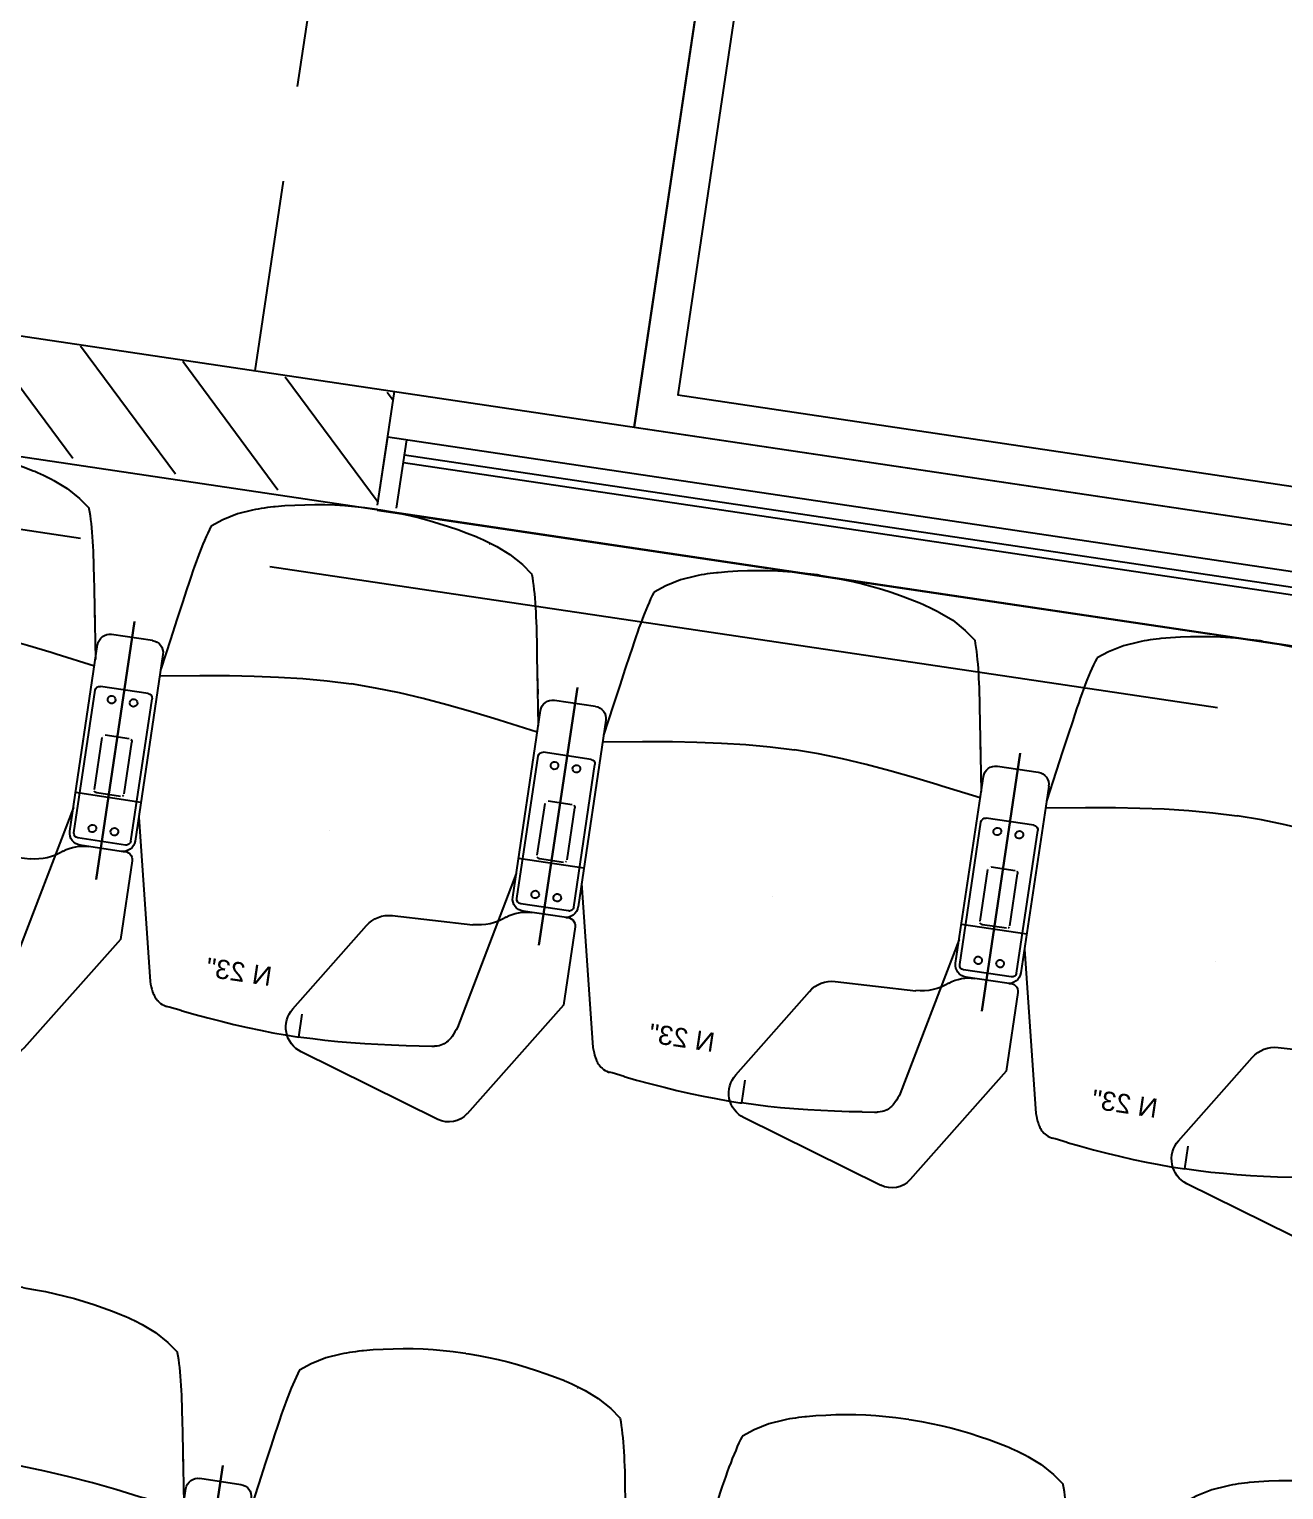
# Model space of a CAD drawing. Header units: millimetres. Extents: x 338 to 506, y 179 to 335.
# Drawn here: x 398.553 to 400.189, y 250.298 to 252.203 of the extents above; entities that cross this region are included whole.
import ezdxf

# ---------------------------------------------------------------- set-up
doc = ezdxf.new("R2010")
doc.units = ezdxf.units.MM
for name, pattern in [('CENTER', [2, 1.25, -0.25, 0.25, -0.25]), ('DASHED2', [0.375, 0.25, -0.125]), ('HIDDEN', [0.375, 0.25, -0.125])]:
    doc.linetypes.add(name, pattern=pattern)
for name, color, linetype in [('EJES_DE_COLUMNA', 255, 'DASHED2'), ('MUROS', 32, 'Continuous'), ('NOVA_PLUS_21__', 6, 'Continuous'), ('NOVA_PLUS_22__', 162, 'Continuous'), ('REJAS', 151, 'Continuous'), ('ZAPATA', 5, 'Continuous')]:
    doc.layers.add(name, color=color, linetype=linetype)
doc.styles.get("Standard").update_dxf_attribs({"font": 'ARIALUNI.ttf'})

# ---------------------------------------------------------------- blocks, each defined once
blk = doc.blocks.new('ESCALERA-EMER')
at = {"layer": 'MUROS'}
blk.add_line((-2.6, 6.68), (0, 6.68), dxfattribs=at)
for points in [[(0, 2.43), (0, 6.68), (-2.6, 6.68), (-2.6, 2.43)], [(-0.05, 2.43), (-0.05, 6.63), (-2.55, 6.63), (-2.55, 2.43)]]:
    blk.add_lwpolyline(points, dxfattribs=at)
blk = doc.blocks.new('*X92')
at = {"color": 0}
for p, q in [((2962.8247, 1977.8915), (2962.7272, 1977.7941)), ((2962.8734, 1977.8056), (2962.7265, 1977.6586)), ((2962.8732, 1977.6707), (2962.7257, 1977.5231)), ((2962.873, 1977.5357), (2962.7288, 1977.3915)), ((2962.8728, 1977.4008), (2962.8635, 1977.3915))]:
    blk.add_line(p, q, dxfattribs=at)
blk = doc.blocks.new('ZAPATA')
at = {"layer": 'ZAPATA', "linetype": 'Continuous'}
for p, q in [((-31.5, 0), (31.5, 0)), ((-37.5, -194), (-37.5, -6)), ((37.5, -194), (37.5, -6)), ((-19.8, -134.2), (-19.8, -65.8)), ((15.8, -61.8), (-15.8, -61.8)), ((19.8, -65.8), (19.8, -134.2)), ((-15.8, -138.2), (15.8, -138.2)), ((-31.5, -200), (31.5, -200))]:
    blk.add_line(p, q, dxfattribs=at)
at = {"layer": 'ZAPATA', "linetype": 'Continuous', "const_width": 0.15, "flags": 128}
for points in [[(-15.8, -61.8), (-17.2, -62), (-18.2, -62.6)], [(18.2, -62.6), (17, -62), (15.8, -61.8)], [(19.2, -63.7), (19.6, -64.5), (19.8, -65.8)], [(-19.2, -136.3), (-19.7, -135.1), (-19.8, -134.2)], [(-18.2, -137.4), (-17, -138), (-15.8, -138.2)], [(19.8, -134.2), (19.6, -135.5), (19.2, -136.3)]]:
    blk.add_lwpolyline(points, dxfattribs=at)
at = {"layer": 'ZAPATA', "linetype": 'Continuous'}
for centre, radius, start, end in [((-31.5, -6), 6, 90, 180), ((31.5, -6), 6, 0, 90), ((-14.5, -15), 5, 1.1673, 358.8327), ((14.5, -15), 5, 181.1673, 178.8327), ((-15.8, -65.8), 4, 147.7923, 180), ((-15.8, -65.8), 4, 125.9209, 147.7923), ((-15.8, -134.2), 4, 212.2077, 234.0791), ((15.8, -134.2), 4, 270, 305.9209), ((15.8, -134.2), 4, 305.9209, 327.8595), ((-14.5, -185), 5, 1.1673, 358.8327), ((14.5, -185), 5, 181.1673, 178.8327), ((-31.5, -194), 6, 180, 270), ((31.5, -194), 6, 270, 0)]:
    blk.add_arc(centre, radius, start, end, dxfattribs=at)
blk = doc.blocks.new('BRAZO_FORMALITE')
at = {"layer": 'NOVA_PLUS_21__', "color": 0}
for p, q in [((0, 0.2318), (0, -0.1085)), ((0.027, 0.2109), (-0.027, 0.2109)), ((-0.0431, 0.1948), (-0.0431, -0.0515)), ((0.0431, -0.0515), (0.0431, 0.1948)), ((0.0431, 0), (-0.0431, 0)), ((-0.027, -0.0675), (0.027, -0.0675))]:
    blk.add_line(p, q, dxfattribs=at)
for centre, start, end in [((-0.027, 0.1948), 90, 180), ((0.027, 0.1948), 0, 90), ((-0.027, -0.0515), 180, 270), ((0.027, -0.0515), 270, 0)]:
    blk.add_arc(centre, 0.016, start, end, dxfattribs=at)
at = {"xscale": 0.0009999999310821, "yscale": 0.0009999999310821, "zscale": 0.0009999999310821}
blk.add_blockref('ZAPATA', (0, 0.1415), dxfattribs=at)
blk = doc.blocks.new('BRAZO_CON_MESA')
at = {"layer": 'NOVA_PLUS_21__', "color": 0}
for p, q in [((0, -0.1085), (0, 0.2318)), ((0.027, 0.2109), (-0.027, 0.2109)), ((-0.0431, 0.1948), (-0.0431, -0.0515)), ((0.0431, -0.0515), (0.0431, 0.1948)), ((0.0431, 0), (-0.0431, 0)), ((-0.027, -0.0675), (0.027, -0.0675))]:
    blk.add_line(p, q, dxfattribs=at)
at = {"layer": 'NOVA_PLUS_21__', "color": 254}
for p, q in [((-0.0431, -0.0775), (-0.0431, -0.1812)), ((0.1949, -0.0983), (0.0891, -0.0946)), ((0.3054, -0.2379), (0.2263, -0.116)), ((-0.0431, -0.1812), (0.0603, -0.3396)), ((0.097, -0.3526), (0.2863, -0.2918))]:
    blk.add_line(p, q, dxfattribs=at)
at = {"layer": 'NOVA_PLUS_21__', "color": 0}
for centre, start, end in [((-0.027, 0.1948), 90, 180), ((0.027, 0.1948), 0, 90), ((-0.027, -0.0515), 180, 270), ((0.027, -0.0515), 270, 0)]:
    blk.add_arc(centre, 0.016, start, end, dxfattribs=at)
at = {"layer": 'NOVA_PLUS_21__', "color": 254}
for centre, radius, start, end in [((-0.0322, -0.0779), 0.0109, 75.3445, 178.2176), ((0.0156, -0.1206), 0.0531, 52.718, 90), ((0.0916, -0.0273), 0.0673, 229.3525, 267.8373), ((0.1935, -0.1373), 0.0391, 33, 88), ((0.2752, -0.2575), 0.036, 288, 33), ((0.0871, -0.3221), 0.032, 213, 288)]:
    blk.add_arc(centre, radius, start, end, dxfattribs=at)
at = {"xscale": 0.0009999999310821, "yscale": 0.0009999999310821, "zscale": 0.0009999999310821}
blk.add_blockref('ZAPATA', (0, 0.1415), dxfattribs=at)
blk = doc.blocks.new('*U15')
at = {"layer": 'NOVA_PLUS_22__', "color": 1}
blk.add_text('N 23"', height=0.025, dxfattribs=at).set_placement((0.0468, 0.0602))
blk = doc.blocks.new('SILLA_NOVA_CON_MESA_23')
at = {"layer": 'NOVA_PLUS_22__', "color": 1}
for p, q in [((-0.0947, 0.6878), (-0.1075, 0.6854)), ((-0.0818, 0.6899), (-0.0947, 0.6878)), ((-0.0689, 0.6917), (-0.0818, 0.6899)), ((-0.0559, 0.6932), (-0.0689, 0.6917)), ((-0.0429, 0.6943), (-0.0559, 0.6932)), ((-0.0299, 0.6952), (-0.0429, 0.6943)), ((-0.0168, 0.6957), (-0.0299, 0.6952)), ((-0.0038, 0.696), (-0.0168, 0.6957)), ((0, 0.696), (-0.0038, 0.696)), ((0, 0.696), (0.0038, 0.696)), ((0.0038, 0.696), (0.0168, 0.6957)), ((0.0168, 0.6957), (0.0299, 0.6952)), ((0.0299, 0.6952), (0.0429, 0.6943)), ((0.0429, 0.6943), (0.0559, 0.6932)), ((0.0559, 0.6932), (0.0689, 0.6917)), ((0.0689, 0.6917), (0.0818, 0.6899)), ((0.0818, 0.6899), (0.0947, 0.6878)), ((0.0947, 0.6878), (0.1075, 0.6854)), ((-0.161, 0.6711), (-0.1796, 0.6635)), ((-0.1575, 0.6724), (-0.161, 0.6711)), ((-0.1539, 0.6737), (-0.1575, 0.6724)), ((-0.1502, 0.6749), (-0.1539, 0.6737)), ((-0.1511, 0.6727), (-0.151, 0.6727)), ((-0.1464, 0.6761), (-0.1502, 0.6749)), ((-0.1425, 0.6772), (-0.1464, 0.6761)), ((-0.1385, 0.6783), (-0.1425, 0.6772)), ((-0.1346, 0.6794), (-0.1385, 0.6783)), ((-0.1325, 0.6799), (-0.1346, 0.6794)), ((-0.1203, 0.6828), (-0.1324, 0.6799)), ((-0.1075, 0.6854), (-0.1203, 0.6828)), ((0.1075, 0.6854), (0.1203, 0.6828)), ((0.1203, 0.6828), (0.1324, 0.6799)), ((0.1325, 0.6799), (0.1346, 0.6794)), ((0.1346, 0.6794), (0.1385, 0.6783)), ((0.1385, 0.6783), (0.1425, 0.6772)), ((0.1425, 0.6772), (0.1464, 0.6761)), ((0.1464, 0.6761), (0.1502, 0.6749)), ((0.1502, 0.6749), (0.1539, 0.6737)), ((0.1539, 0.6737), (0.1575, 0.6724)), ((0.1575, 0.6724), (0.161, 0.6711)), ((0.161, 0.6711), (0.1796, 0.6635)), ((-0.1976, 0.6529), (-0.2113, 0.6426)), ((-0.1796, 0.6635), (-0.1976, 0.6529)), ((0.1796, 0.6635), (0.1976, 0.6529)), ((0.1976, 0.6529), (0.2113, 0.6426)), ((-0.2145, 0.633), (-0.2159, 0.628)), ((-0.213, 0.6377), (-0.2145, 0.633)), ((-0.2116, 0.6419), (-0.213, 0.6377)), ((-0.2113, 0.6426), (-0.2116, 0.6419)), ((0.2113, 0.6426), (0.2116, 0.6419)), ((0.2116, 0.6419), (0.213, 0.6377)), ((0.213, 0.6377), (0.2145, 0.633)), ((0.2145, 0.633), (0.2159, 0.628)), ((-0.2201, 0.6119), (-0.2214, 0.606)), ((-0.2187, 0.6175), (-0.2201, 0.6119)), ((-0.2173, 0.6229), (-0.2187, 0.6175)), ((-0.2159, 0.628), (-0.2173, 0.6229)), ((0.2159, 0.628), (0.2173, 0.6229)), ((0.2173, 0.6229), (0.2187, 0.6175)), ((0.2187, 0.6175), (0.2201, 0.6119)), ((0.2201, 0.6119), (0.2214, 0.606)), ((-0.224, 0.5935), (-0.2252, 0.5877)), ((-0.2227, 0.5999), (-0.224, 0.5935)), ((-0.2214, 0.606), (-0.2227, 0.5999)), ((0.2214, 0.606), (0.2227, 0.5999)), ((0.2227, 0.5999), (0.224, 0.5935)), ((0.224, 0.5935), (0.2252, 0.5877)), ((-0.2277, 0.5743), (-0.2291, 0.566)), ((-0.2264, 0.5814), (-0.2277, 0.5743)), ((-0.2252, 0.5877), (-0.2264, 0.5814)), ((0.2252, 0.5877), (0.2264, 0.5814)), ((0.2264, 0.5814), (0.2277, 0.5743)), ((0.2277, 0.5743), (0.2291, 0.566)), ((-0.2309, 0.5555), (-0.2338, 0.5383)), ((-0.2291, 0.566), (-0.2309, 0.5555)), ((0.2291, 0.566), (0.2309, 0.5555)), ((0.2309, 0.5555), (0.2338, 0.5383)), ((-0.2338, 0.5383), (-0.2377, 0.5154)), ((0.2338, 0.5383), (0.2377, 0.5154)), ((-0.2375, 0.5169), (-0.249, 0.4481)), ((-0.2377, 0.5154), (-0.2422, 0.4885)), ((0.2377, 0.5154), (0.2422, 0.4885)), ((0.2422, 0.4885), (0.249, 0.4481)), ((-0.1272, 0.4572), (-0.0955, 0.4607)), ((-0.0955, 0.4607), (-0.0637, 0.4634)), ((-0.0637, 0.4634), (-0.0319, 0.4652)), ((-0.0319, 0.4652), (0, 0.4658)), ((0.0319, 0.4652), (0, 0.4658)), ((0.0637, 0.4634), (0.0319, 0.4652)), ((0.0955, 0.4607), (0.0637, 0.4634)), ((0.1272, 0.4572), (0.0955, 0.4607)), ((-0.249, 0.4395), (-0.1974, 0.4474)), ((-0.1974, 0.4474), (-0.1904, 0.4485)), ((-0.1904, 0.4485), (-0.1589, 0.4531)), ((-0.1589, 0.4531), (-0.1272, 0.4572)), ((0.1589, 0.4531), (0.1272, 0.4572)), ((0.1904, 0.4485), (0.1589, 0.4531)), ((0.1974, 0.4474), (0.1904, 0.4485)), ((0.249, 0.4395), (0.1974, 0.4474)), ((-0.2552, 0.4112), (-0.2552, 0.4112)), ((0, 0.273), (0, 0.273)), ((-0.249, 0.2529), (-0.2027, 0.0429)), ((0.249, 0.253), (0.2027, 0.0429)), ((-0.2027, 0.0429), (-0.2015, 0.0396)), ((-0.2015, 0.0396), (-0.2003, 0.0365)), ((0.2015, 0.0396), (0.2003, 0.0365)), ((0.2027, 0.0429), (0.2015, 0.0396)), ((-0.2003, 0.0365), (-0.1991, 0.0335)), ((-0.1991, 0.0335), (-0.1975, 0.0302)), ((-0.1975, 0.0302), (-0.1965, 0.0283)), ((-0.1965, 0.0283), (-0.1956, 0.0269)), ((-0.1956, 0.0269), (-0.1948, 0.0256)), ((-0.1948, 0.0256), (-0.1938, 0.0243)), ((-0.1938, 0.0243), (-0.1928, 0.023)), ((-0.1928, 0.023), (-0.1916, 0.0218)), ((-0.1916, 0.0218), (-0.1903, 0.0205)), ((-0.1903, 0.0205), (-0.1887, 0.0192)), ((-0.1887, 0.0192), (-0.1869, 0.018)), ((0, 0), (0, 0.0301)), ((0, 0), (0, 0.0301)), ((0.1887, 0.0192), (0.1869, 0.018)), ((0.1903, 0.0205), (0.1887, 0.0192)), ((0.1916, 0.0218), (0.1903, 0.0205)), ((0.1928, 0.023), (0.1916, 0.0218)), ((0.1938, 0.0243), (0.1928, 0.023)), ((0.1948, 0.0256), (0.1938, 0.0243)), ((0.1956, 0.0269), (0.1948, 0.0256)), ((0.1965, 0.0283), (0.1956, 0.0269)), ((0.1975, 0.0302), (0.1965, 0.0283)), ((0.1991, 0.0335), (0.1975, 0.0302)), ((0.2003, 0.0365), (0.1991, 0.0335)), ((-0.1869, 0.018), (-0.1849, 0.0168)), ((-0.1849, 0.0168), (-0.1827, 0.0158)), ((-0.1827, 0.0158), (-0.1803, 0.015)), ((-0.1803, 0.015), (-0.1778, 0.0144)), ((-0.1778, 0.0144), (-0.1766, 0.0142)), ((-0.1731, 0.0138), (-0.1766, 0.0142)), ((-0.1766, 0.0142), (-0.1766, 0.0142)), ((-0.1569, 0.0116), (-0.1731, 0.0138)), ((-0.1569, 0.0115), (-0.1402, 0.0094)), ((-0.1402, 0.0094), (-0.1212, 0.0072)), ((-0.1212, 0.0072), (-0.1034, 0.0054)), ((-0.1034, 0.0054), (-0.0864, 0.0038)), ((-0.0864, 0.0038), (-0.0683, 0.0024)), ((-0.0683, 0.0024), (-0.051, 0.0014)), ((-0.051, 0.0014), (-0.0343, 0.0006)), ((-0.0343, 0.0006), (-0.0183, 0.0002)), ((-0.0183, 0.0002), (-0.0027, 0)), ((-0.0027, 0), (0, 0)), ((0.0027, 0), (0, 0)), ((0.0183, 0.0002), (0.0027, 0)), ((0.0343, 0.0006), (0.0183, 0.0002)), ((0.051, 0.0014), (0.0343, 0.0006)), ((0.0683, 0.0024), (0.051, 0.0014)), ((0.0864, 0.0038), (0.0683, 0.0024)), ((0.1034, 0.0054), (0.0864, 0.0038)), ((0.1212, 0.0072), (0.1034, 0.0054)), ((0.1402, 0.0094), (0.1212, 0.0072)), ((0.1569, 0.0115), (0.1402, 0.0094)), ((0.1569, 0.0116), (0.1731, 0.0138)), ((0.1731, 0.0138), (0.1766, 0.0142)), ((0.1778, 0.0144), (0.1766, 0.0142)), ((0.1766, 0.0142), (0.1766, 0.0142)), ((0.1803, 0.015), (0.1778, 0.0144)), ((0.1827, 0.0158), (0.1803, 0.015)), ((0.1849, 0.0168), (0.1827, 0.0158)), ((0.1869, 0.018), (0.1849, 0.0168))]:
    blk.add_line(p, q, dxfattribs=at)
for name, p in [('BRAZO_CON_MESA', (-0.2921, 0.273)), ('BRAZO_FORMALITE', (0.2921, 0.273)), ('*U15', (0, 0))]:
    blk.add_blockref(name, p)
blk = doc.blocks.new('SALON_MULTIPLE')
at = {"layer": 'MUROS'}
blk.add_line((2962.8749, 1979.8844), (2962.8749, 1974.9796), dxfattribs=at)
at = {"layer": 'REJAS', "color": 30}
for p, q in [((2962.71858, 1974.97942), (2962.71858, 1979.88422)), ((2962.7249, 1977.39153), (2962.8749, 1977.39153))]:
    blk.add_line(p, q, dxfattribs=at)
at = {"layer": 'REJAS', "color": 152}
blk.add_line((2962.71858, 1977.39135), (2962.71858, 1974.71135), dxfattribs=at)
at = {"layer": 'REJAS', "color": 18}
for p, q in [((2962.7249, 1977.39153), (2962.8149, 1977.39153)), ((2962.8149, 1974.71153), (2962.8149, 1977.39153)), ((2962.7249, 1977.36653), (2962.8149, 1977.36653)), ((2962.7849, 1977.36653), (2962.7849, 1974.73653)), ((2962.7949, 1977.36653), (2962.7949, 1974.73653))]:
    blk.add_line(p, q, dxfattribs=at)
at = {"xscale": -1.000002162051302, "yscale": 1.000002162051302, "zscale": 1.000002162051302, "rotation": 270}
for p in [(2962.02339, 1977.97509), (2960.95101, 1977.69892), (2962.02339, 1977.39089), (2960.95101, 1977.11472), (2962.02339, 1976.80668), (2960.95101, 1976.53051), (2962.02339, 1976.22248), (2960.95101, 1975.94631)]:
    blk.add_blockref('SILLA_NOVA_CON_MESA_23', p, dxfattribs=at)
at = {"layer": 'MUROS', "linetype": 'Continuous'}
blk.add_blockref('*X92', (0, 0), dxfattribs=at)
blk = doc.blocks.new('EJES_ESTRUCTURALES')
at = {"layer": 'EJES_DE_COLUMNA', "color": 9, "linetype": 'CENTER'}
blk.add_line((701.07988, 131.2663), (701.07988, 199.7363), dxfattribs=at)
blk = doc.blocks.new('A$C7152A42C')
at = {"layer": 'MUROS', "linetype": 'HIDDEN'}
blk.add_lwpolyline([(70.109, 97.28772), (73.584, 97.28772), (73.584, 43.88841), (70.20549, 43.88841)], dxfattribs=at)
at = {"layer": 'EJES_DE_COLUMNA'}
blk.add_blockref('EJES_ESTRUCTURALES', (-631.22088, -95.28525), dxfattribs=at)
at = {"layer": 'MUROS', "color": 4}
blk.add_blockref('SALON_MULTIPLE', (-2892.7659, -1880.28762), dxfattribs=at)
at = {"layer": 'MUROS'}
blk.add_blockref('ESCALERA-EMER', (72.709, 90.10772), dxfattribs=at)

msp = doc.modelspace()

# ---------------------------------------------------------------- block references
at = {"layer": 'MUROS', "color": 32, "rotation": 81.53046525965426}
msp.add_blockref('A$C7152A42C', (484.7482, 168.0844), dxfattribs=at)

doc.saveas('drawing.dxf')
